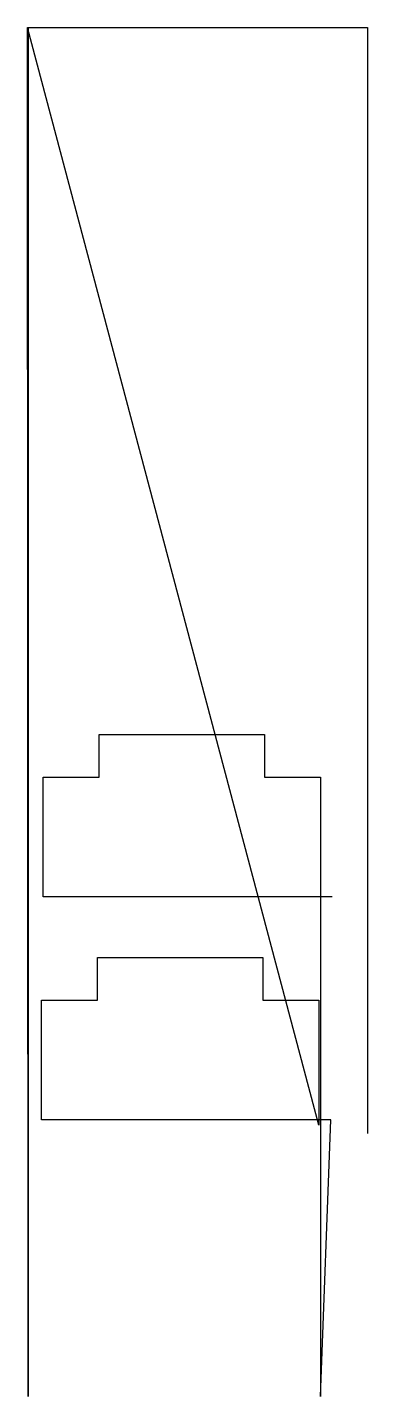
# Model space of a CAD drawing. Header units: metres. Extents: x 0 to 431, y 0 to 1733.
import ezdxf

# ---------------------------------------------------------------- set-up
doc = ezdxf.new("R2010")
doc.units = ezdxf.units.M

msp = doc.modelspace()

# ---------------------------------------------------------------- linework, layer by layer
at = {"layer": 'TOOL_0'}
for p, q in [((369.465, 343.628), (0, 1733.098)), ((0, 1733.098), (1, 1733.098)), ((1, 0), (0, 1733.098)), ((0, 1733.098), (1, 1733.098)), ((1, 1733.098), (1, 0)), ((1, 1733.098), (431.268, 1733.098)), ((431.268, 1733.098), (431.268, 334.05)), ((90.991, 783.954), (90.991, 837.954)), ((90.991, 837.954), (300.491, 837.954)), ((300.491, 837.954), (300.491, 783.954)), ((19.991, 632.454), (19.991, 783.954)), ((19.991, 783.954), (90.991, 783.954)), ((300.491, 783.954), (371.491, 783.954)), ((371.491, 783.954), (371.491, 632.454)), ((371.491, 632.454), (19.991, 632.454)), ((386.293, 632.454), (371.491, 632.454)), ((371.491, 632.454), (371.491, 625.958)), ((371.491, 625.958), (371.491, 0)), ((88.965, 501.796), (88.965, 555.796)), ((88.965, 555.796), (298.465, 555.796)), ((298.465, 555.796), (298.465, 501.796)), ((17.965, 350.296), (17.965, 501.796)), ((17.965, 501.796), (88.965, 501.796)), ((298.465, 501.796), (369.465, 501.796)), ((369.465, 501.796), (369.465, 350.296)), ((369.465, 350.296), (17.965, 350.296)), ((384.733, 350.296), (369.465, 350.296)), ((369.465, 350.296), (369.465, 343.628)), ((371.491, 0), (384.733, 350.296)), ((431.268, 334.05), (431.268, 333.05))]:
    msp.add_line(p, q, dxfattribs=at)

doc.saveas('drawing.dxf')
